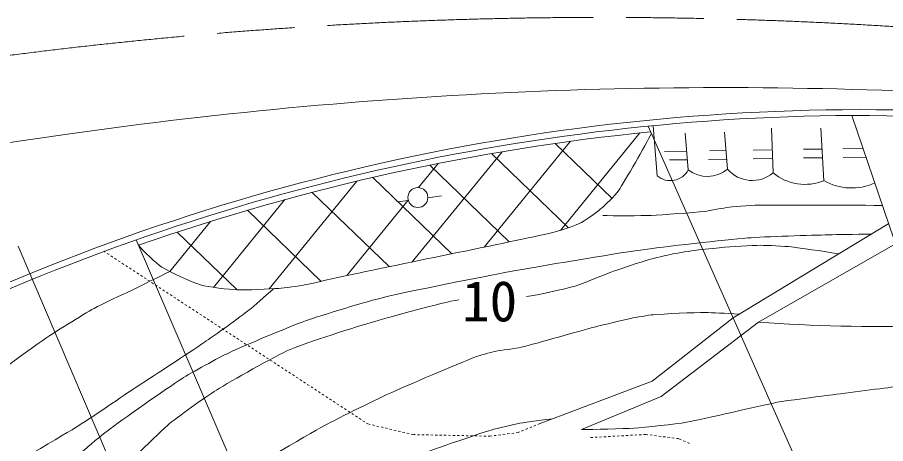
# Model space of a CAD drawing. Units: millimetres, scale not verified. Extents: x 40000 to 680000, y 20000 to 380000.
# Drawn here: x 388177 to 427402, y 276880 to 296109 of the extents above; entities that cross this region are included whole.
import ezdxf
from ezdxf.enums import TextEntityAlignment as Align

# ---------------------------------------------------------------- set-up
doc = ezdxf.new("R2010")
doc.units = ezdxf.units.MM
doc.header["$LTSCALE"] = 1000
doc.linetypes.add('CHAIN', pattern=[18.5, 12, -1.5, 3.5, -1.5])
for name, color, linetype, lineweight in [('M-BMK', 2, 'CHAIN', 13), ('M-STR-HTXT', 7, 'Continuous', 13), ('M-WORK', 1, 'Continuous', 13)]:
    doc.layers.add(name, color=color, linetype=linetype, lineweight=lineweight)
doc.styles.add('ＭＳ ゴシック', font='')
doc.styles.get('ＭＳ ゴシック').set_extended_font_data('MS Gothic')

msp = doc.modelspace()

# ---------------------------------------------------------------- linework, layer by layer
at = {"layer": 'M-BMK'}
msp.add_arc((414569, 86328), 209781, 85.05216, 98.5841, dxfattribs=at)
at = {"layer": 'M-STR-HTXT'}
for p, q in [((429228, 262916), (416674, 291200)), ((407498, 253687), (393550, 286072))]:
    msp.add_line(p, q, dxfattribs=at)
at = {"layer": 'M-WORK'}
for p, q in [((417086, 288958), (416903, 291223)), ((422247, 291110), (422315, 289094)), ((424472, 291112), (424611, 288742)), ((332052, 282475), (390438, 290840)), ((416295, 290894), (412707, 286498)), ((418486, 289228), (418351, 290891)), ((420257, 289261), (420122, 290925)), ((413163, 290519), (409268, 285747)), ((412469, 290422), (415036, 287951)), ((410078, 290050), (406019, 285078)), ((409595, 289968), (413075, 286618)), ((417407, 290065), (418417, 290080)), ((419454, 290095), (420188, 290106)), ((421421, 290125), (422280, 290138)), ((423697, 290159), (424527, 290171)), ((425470, 290186), (426385, 290199)), ((407190, 289521), (406299, 288430)), ((417643, 289677), (418449, 289689)), ((419397, 289703), (420220, 289715)), ((421421, 289733), (422293, 289747)), ((423697, 289768), (424550, 289780)), ((425485, 289794), (426518, 289810)), ((406807, 289445), (410402, 285983)), ((403519, 288721), (399552, 283859)), ((404232, 288887), (407806, 285445)), ((401495, 288216), (404976, 284863)), ((406720, 287974), (407336, 288058)), ((400267, 287888), (397037, 283930)), ((405836, 287863), (403065, 284467)), ((405357, 287789), (405839, 287854)), ((398567, 287406), (401896, 284200)), ((396908, 286904), (395066, 284646)), ((395398, 286419), (398100, 283818)), ((400015, 258160), (388217, 285792)), ((392150, 285514), (392096, 285550)), ((392318, 285405), (392234, 285459)), ((392485, 285295), (392401, 285350)), ((392652, 285186), (392569, 285241)), ((392820, 285077), (392736, 285131)), ((392987, 284967), (392904, 285022)), ((393155, 284858), (393071, 284913)), ((393322, 284748), (393239, 284803)), ((393490, 284639), (393406, 284694)), ((393657, 284530), (393573, 284584)), ((393825, 284420), (393741, 284475)), ((393992, 284311), (393908, 284366)), ((394159, 284202), (394076, 284256)), ((394327, 284092), (394243, 284147)), ((394494, 283983), (394411, 284038)), ((394662, 283873), (394578, 283928)), ((394829, 283764), (394746, 283819)), ((394997, 283655), (394913, 283709)), ((395164, 283545), (395080, 283600)), ((395332, 283436), (395248, 283491)), ((395499, 283327), (395415, 283381)), ((395666, 283217), (395583, 283272)), ((395834, 283108), (395750, 283163)), ((396001, 282998), (395918, 283053)), ((396169, 282889), (396085, 282944)), ((396336, 282780), (396253, 282834)), ((396504, 282670), (396420, 282725)), ((396671, 282561), (396587, 282616)), ((396839, 282452), (396755, 282506)), ((397006, 282342), (396922, 282397)), ((397173, 282233), (397090, 282288)), ((397341, 282123), (397257, 282178)), ((397508, 282014), (397425, 282069)), ((397676, 281905), (397592, 281959)), ((397843, 281795), (397760, 281850)), ((398011, 281686), (397927, 281741)), ((398178, 281577), (398094, 281631)), ((398346, 281467), (398262, 281522)), ((398513, 281358), (398429, 281413)), ((398680, 281249), (398597, 281303)), ((398848, 281139), (398764, 281194)), ((399015, 281030), (398932, 281084)), ((399183, 280920), (399099, 280975)), ((399350, 280811), (399267, 280866)), ((399518, 280702), (399434, 280756)), ((399685, 280592), (399601, 280647)), ((399853, 280483), (399769, 280538)), ((400020, 280374), (399936, 280428)), ((400187, 280264), (400104, 280319)), ((400355, 280155), (400271, 280209)), ((400522, 280045), (400439, 280100)), ((400690, 279936), (400606, 279991)), ((400857, 279827), (400774, 279881)), ((401025, 279717), (400941, 279772)), ((401192, 279608), (401108, 279663)), ((401360, 279499), (401276, 279553)), ((401527, 279389), (401443, 279444)), ((401694, 279280), (401611, 279334)), ((401862, 279170), (401778, 279225)), ((402029, 279061), (401946, 279116)), ((402197, 278952), (402113, 279006)), ((402364, 278842), (402281, 278897)), ((402532, 278733), (402448, 278788)), ((402699, 278624), (402615, 278678)), ((402867, 278514), (402783, 278569)), ((403034, 278405), (402950, 278459)), ((403201, 278295), (403118, 278350)), ((403369, 278186), (403285, 278241)), ((403536, 278077), (403453, 278131)), ((403704, 277967), (403620, 278022)), ((403871, 277858), (403788, 277913)), ((404009, 277768), (403955, 277803)), ((404118, 277743), (404009, 277768)), ((404313, 277697), (404215, 277720)), ((411757, 277773), (411694, 277747)), ((404507, 277652), (404410, 277674)), ((404702, 277606), (404605, 277629)), ((404897, 277561), (404799, 277584)), ((405092, 277515), (404994, 277538)), ((405286, 277470), (405189, 277493)), ((405481, 277425), (405384, 277447)), ((405676, 277379), (405579, 277402)), ((405871, 277334), (405773, 277356)), ((410409, 277330), (410310, 277317)), ((410607, 277355), (410508, 277342)), ((410799, 277380), (410707, 277368)), ((410861, 277406), (410799, 277380)), ((411046, 277482), (410954, 277444)), ((411231, 277558), (411139, 277520)), ((411416, 277634), (411324, 277596)), ((411602, 277709), (411509, 277672)), ((406077, 277286), (405968, 277311)), ((406150, 277284), (406077, 277286)), ((406350, 277280), (406250, 277282)), ((406550, 277276), (406450, 277278)), ((406750, 277272), (406650, 277274)), ((406950, 277268), (406850, 277270)), ((407150, 277264), (407050, 277266)), ((407350, 277259), (407250, 277262)), ((407550, 277255), (407450, 277257)), ((407750, 277251), (407650, 277253)), ((407950, 277247), (407850, 277249)), ((408150, 277243), (408050, 277245)), ((408350, 277239), (408250, 277241)), ((408550, 277235), (408450, 277237)), ((408750, 277231), (408650, 277233)), ((408950, 277227), (408850, 277229)), ((409150, 277222), (409050, 277225)), ((409350, 277218), (409250, 277220)), ((409524, 277215), (409450, 277216)), ((409616, 277227), (409524, 277215)), ((409814, 277252), (409715, 277240)), ((410012, 277278), (409913, 277265)), ((410211, 277304), (410112, 277291)), ((414070, 277151), (414173, 277157)), ((414273, 277163), (414372, 277168)), ((414472, 277174), (414572, 277180)), ((414672, 277185), (414772, 277191)), ((414872, 277197), (414971, 277202)), ((415071, 277208), (415171, 277214)), ((415271, 277219), (415371, 277225)), ((415471, 277230), (415571, 277236)), ((415670, 277242), (415770, 277247)), ((415870, 277253), (415970, 277259)), ((416070, 277264), (416170, 277270)), ((416269, 277276), (416369, 277281)), ((416469, 277287), (416572, 277293)), ((416572, 277293), (416660, 277282)), ((416759, 277269), (416858, 277256)), ((416957, 277243), (417056, 277230)), ((417155, 277218), (417255, 277205)), ((417354, 277192), (417453, 277179)), ((417552, 277166), (417651, 277154)), ((417750, 277141), (417850, 277128)), ((417949, 277115), (418036, 277104)), ((418036, 277104), (418170, 277047)), ((418262, 277008), (418354, 276968)), ((418446, 276929), (418538, 276890))]:
    msp.add_line(p, q, dxfattribs=at)
for points in [[(556866, 273056), (552720, 270004), (541008, 264341), (523239, 262391), (507608, 267637), (503271, 270096), (493756, 269719), (485526, 271834), (479444, 275602), (476601, 278147), (474882, 278015), (456614, 270975), (432353, 272694), (425878, 291687)], [(427542, 286807), (420510, 282556), (416861, 279695), (411757, 277773)], [(413663, 277522), (417266, 279009), (421654, 282354), (427852, 285897)]]:
    msp.add_lwpolyline(points, dxfattribs=at)
msp.add_circle((406270, 287981), 450, dxfattribs=at)
for centre, radius, start, end in [((420061, 83161), 209781, 86.39195, 98.11778), ((426423, 192282), 99665, 88.81874, 116.46029), ((426537, 192025), 99665, 90.37895, 116.97321), ((426059, 211565), 80122, 72.1043, 90.1297), ((426537, 192025), 99398, 95.62898, 109.31747), ((417676, 289662), 919, 230.0553, 331.767), ((419350, 290352), 1418, 232.4483, 309.7341), ((421371, 290226), 1474, 220.8846, 309.8163), ((423757, 290836), 2261, 230.3876, 292.1966), ((425868, 290964), 2552, 240.4856, 294.2772), ((427078, 359543), 77379, 265.98043, 271.50842)]:
    msp.add_arc(centre, radius, start, end, dxfattribs=at)
for points, knots in [([(416819, 290873), (416555, 290334), (415654, 288772), (415319, 288274), (415192, 288086), (414700, 287610), (414526, 287465), (414347, 287315), (413774, 286910), (413565, 286807), (413338, 286695), (412614, 286457), (412367, 286402), (410508, 285988), (404905, 284855), (403041, 284462), (402662, 284382), (401532, 284109), (401152, 284037), (400921, 283994), (400222, 283902), (399988, 283885), (399611, 283858), (398477, 283801), (398100, 283818), (397768, 283833), (396774, 283944), (396456, 284040), (396088, 284151), (395033, 284636), (394709, 284843), (394466, 284998), (393827, 285594), (393656, 285826)], [0, 0, 0, 0, 1, 1, 1, 2, 2, 2, 3, 3, 3, 4, 4, 4, 5, 5, 5, 6, 6, 6, 7, 7, 7, 8, 8, 8, 9, 9, 9, 10, 10, 10, 11, 11, 11, 11]), ([(414627, 287173), (415063, 287156), (416372, 287156), (416808, 287174), (417292, 287193), (418739, 287309), (419220, 287359), (419444, 287383), (420109, 287520), (420333, 287545), (420631, 287577), (421530, 287641), (421831, 287643), (422878, 287648), (425231, 287639), (427263, 287625)], [0, 0, 0, 0, 1, 1, 1, 2, 2, 2, 3, 3, 3, 4, 4, 4, 5, 5, 5, 5]), ([(376278, 261426), (376456, 261519), (376948, 261874), (377092, 262014), (378016, 262911), (380731, 265659), (381609, 266600), (382418, 267467), (384716, 270188), (385526, 271054), (386352, 271938), (388907, 274511), (389782, 275345), (390249, 275791), (391718, 277054), (392231, 277447), (392883, 277947), (394908, 279357), (395600, 279801), (396012, 280065), (397299, 280774), (397742, 280981), (398418, 281298), (400486, 282164), (401189, 282415), (401892, 282666), (404036, 283312), (404762, 283486), (405889, 283757), (409304, 284430), (410445, 284640), (411617, 284855), (415144, 285447), (416324, 285614), (417290, 285751), (420200, 286080), (421172, 286158), (421902, 286217), (424100, 286281), (424832, 286300), (425214, 286310), (425990, 286322), (426755, 286332)], [0, 0, 0, 0, 1, 1, 1, 2, 2, 2, 3, 3, 3, 4, 4, 4, 5, 5, 5, 6, 6, 6, 7, 7, 7, 8, 8, 8, 9, 9, 9, 10, 10, 10, 11, 11, 11, 12, 12, 12, 13, 13, 13, 14, 14, 14, 14]), ([(411185, 283522), (411629, 283574), (412941, 283862), (413370, 283987), (413738, 284094), (414797, 284549), (415158, 284678), (415458, 284785), (416369, 285079), (416676, 285167), (416896, 285231), (417565, 285393), (417789, 285438), (418000, 285481), (418638, 285579), (418852, 285607), (419077, 285637), (419755, 285708), (419982, 285725), (420335, 285752), (421398, 285823), (421752, 285826), (422031, 285829), (422868, 285787), (423145, 285753), (423567, 285700), (424453, 285573), (425290, 285446)], [0, 0, 0, 0, 1, 1, 1, 2, 2, 2, 3, 3, 3, 4, 4, 4, 5, 5, 5, 6, 6, 6, 7, 7, 7, 8, 8, 8, 9, 9, 9, 9]), ([(395066, 284646), (394719, 284473), (393677, 283960), (393329, 283790), (392992, 283627), (391968, 283164), (391642, 282981), (391162, 282710), (389755, 281836), (389301, 281523), (388665, 281085), (386807, 279704), (386198, 279230), (385712, 278851), (384289, 277673), (383830, 277263), (383323, 276811), (381852, 275397), (381368, 274919), (380780, 274339), (379042, 272574), (378474, 271975), (378101, 271581), (377036, 270350), (376662, 269957), (376413, 269697), (375623, 268959), (375363, 268710), (375178, 268531), (374633, 267981), (374436, 267816), (374238, 267650), (373607, 267198), (373390, 267057), (373201, 266934), (372614, 266599), (372412, 266500), (372185, 266390), (371485, 266098), (371248, 266011), (370996, 265919), (370221, 265693), (369967, 265607), (369762, 265537), (369363, 265397), (368955, 265253)], [0, 0, 0, 0, 1, 1, 1, 2, 2, 2, 3, 3, 3, 4, 4, 4, 5, 5, 5, 6, 6, 6, 7, 7, 7, 8, 8, 8, 9, 9, 9, 10, 10, 10, 11, 11, 11, 12, 12, 12, 13, 13, 13, 14, 14, 14, 15, 15, 15, 15]), ([(372705, 262860), (372932, 263107), (373584, 263872), (373791, 264135), (373915, 264293), (374239, 264801), (374358, 264962), (374574, 265254), (375237, 266121), (375468, 266402), (375771, 266772), (376695, 267874), (377026, 268220), (377347, 268555), (378369, 269502), (378721, 269805), (379167, 270188), (380544, 271290), (381011, 271646), (381375, 271923), (382492, 272721), (382876, 272968), (383395, 273302), (384988, 274240), (385521, 274550), (386543, 275146), (389635, 276889), (390647, 277502), (391214, 277846), (392860, 278969), (393414, 279334), (394056, 279758), (395990, 281016), (396625, 281450), (397038, 281732), (398264, 282601), (398655, 282914), (398873, 283088), (399349, 283509), (399744, 283870)], [0, 0, 0, 0, 1, 1, 1, 2, 2, 2, 3, 3, 3, 4, 4, 4, 5, 5, 5, 6, 6, 6, 7, 7, 7, 8, 8, 8, 9, 9, 9, 10, 10, 10, 11, 11, 11, 12, 12, 12, 13, 13, 13, 13]), ([(379241, 260222), (381051, 262236), (386448, 268308), (388236, 270342), (389010, 271223), (391258, 273928), (392049, 274793), (392603, 275400), (394336, 277155), (394953, 277697), (395364, 278058), (396707, 279008), (397172, 279296), (397818, 279695), (399802, 280823), (400499, 281125), (401239, 281445), (403551, 282165), (404324, 282393), (405075, 282614), (407342, 283244), (408115, 283371)], [0, 0, 0, 0, 1, 1, 1, 2, 2, 2, 3, 3, 3, 4, 4, 4, 5, 5, 5, 6, 6, 6, 7, 7, 7, 7]), ([(380609, 259417), (380838, 259504), (381493, 259846), (381695, 259984), (381897, 260122), (382446, 260611), (382616, 260787), (383165, 261358), (384770, 263111), (385284, 263714), (385607, 264094), (386494, 265300), (386795, 265698), (386961, 265918), (387451, 266589), (387621, 266807), (387819, 267061), (388420, 267819), (388636, 268059), (388954, 268411), (389936, 269446), (390289, 269763), (390820, 270241), (392477, 271604), (393051, 272030), (393779, 272569), (396026, 274098), (396792, 274581), (397795, 275214), (400856, 277031), (401892, 277608), (402486, 277939), (404319, 278837), (404937, 279119), (405709, 279472), (408051, 280467), (408839, 280780), (409016, 280851), (409572, 281000), (409759, 281040), (409993, 281090), (410708, 281172), (410940, 281229), (411618, 281395), (413632, 281973), (414308, 282151), (414622, 282233), (415571, 282462), (415890, 282529), (416091, 282571), (416700, 282678), (416905, 282694), (417373, 282731), (418782, 282803), (419252, 282793), (419570, 282786), (420154, 282757), (420781, 282720)], [0, 0, 0, 0, 1, 1, 1, 2, 2, 2, 3, 3, 3, 4, 4, 4, 5, 5, 5, 6, 6, 6, 7, 7, 7, 8, 8, 8, 9, 9, 9, 10, 10, 10, 11, 11, 11, 12, 12, 12, 13, 13, 13, 14, 14, 14, 15, 15, 15, 16, 16, 16, 17, 17, 17, 18, 18, 18, 19, 19, 19, 19]), ([(413663, 277522), (414139, 277513), (415566, 277548), (416040, 277580), (416514, 277612), (417934, 277759), (418401, 277843), (419229, 277992), (421683, 278586), (422509, 278744), (422947, 278827), (424276, 278989), (424719, 279047), (425332, 279127), (427173, 279362), (427788, 279435), (428213, 279485), (429131, 279589), (429971, 279682)], [0, 0, 0, 0, 1, 1, 1, 2, 2, 2, 3, 3, 3, 4, 4, 4, 5, 5, 5, 6, 6, 6, 6]), ([(382429, 256850), (383532, 258340), (387005, 262687), (388215, 264092), (388772, 264737), (390601, 266531), (391248, 267087), (392116, 267833), (394837, 269934), (395776, 270590), (396663, 271210), (399423, 272924), (400364, 273459), (401252, 273964), (403987, 275350), (404911, 275787), (405356, 275997), (406736, 276521), (407198, 276689), (407671, 276862), (409101, 277347), (409583, 277492), (409838, 277569), (410619, 277751), (410882, 277799), (411174, 277852), (412057, 277971), (412352, 277997)], [0, 0, 0, 0, 1, 1, 1, 2, 2, 2, 3, 3, 3, 4, 4, 4, 5, 5, 5, 6, 6, 6, 7, 7, 7, 8, 8, 8, 9, 9, 9, 9])]:
    msp.add_open_spline(points, degree=3, knots=knots, dxfattribs=at)

# ---------------------------------------------------------------- texts
at = {"layer": 'M-WORK', "style": 'ＭＳ ゴシック'}
msp.add_text('10', height=1833, rotation=359.998, dxfattribs=at).set_placement((409512, 281843), align=Align.BOTTOM_CENTER)

doc.saveas('drawing.dxf')
